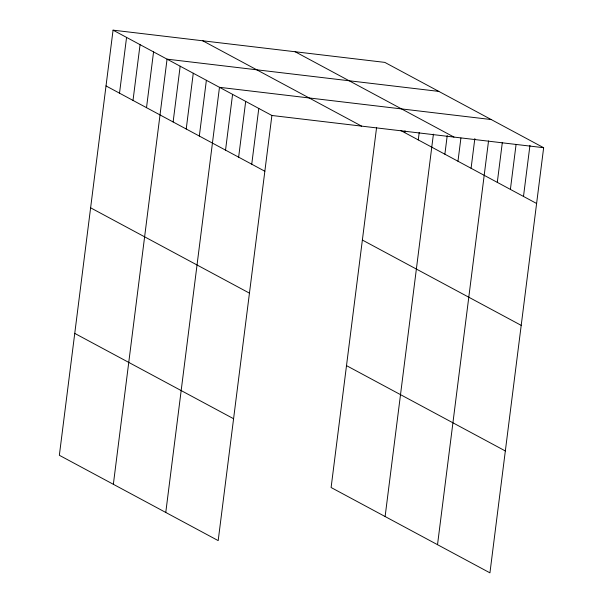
<?xml version="1.0" encoding="UTF-8"?>
<svg xmlns="http://www.w3.org/2000/svg" width="603" height="603" viewBox="0 0 603 603"><rect width="100%" height="100%" fill="white"/><g stroke="black" fill="none" stroke-linecap="round" stroke-linejoin="round"><path stroke-width="0.9" d="M113.062 30.15L59.35 455.288L218.188 540.612L271.893 115.482L113.062 30.15L384.812 62.388L543.65 147.712L489.938 572.85L331.107 487.518L376.604 127.384M119.515 93.171L126.562 37.401M133.014 100.422L140.062 44.66M146.514 107.673L153.561 51.911M113.356 484.299L167.061 59.162L438.818 91.4M173.121 121.972L180.169 66.202M186.221 129.012L193.269 73.242M199.329 136.052L206.377 80.282M165.772 512.46L219.477 87.322L491.234 119.552M225.537 150.132L232.585 94.362M238.637 157.172L245.685 101.402M251.745 164.204L258.785 108.442M404.771 132.66L405.005 130.798M418.271 139.911L419.213 132.479M385.113 516.53L433.414 134.152M444.878 154.202L447.222 135.615M457.979 161.242L460.918 138.004M471.086 168.282L474.84 138.539M437.522 544.69L488.536 140.936M497.294 182.362L502.337 142.398M510.394 189.402L516.032 144.788M523.494 196.442L529.954 145.323M271.893 115.482L543.65 147.712M295.138 51.745L453.969 137.077M400.799 130.527L536.602 203.482M202.736 40.785L361.574 126.117M106.015 85.92L264.845 171.244M362.373 240.047L521.203 325.371M90.616 207.809L249.446 293.141M346.506 365.629L505.337 450.961M74.749 333.391L233.58 418.723"/></g></svg>
